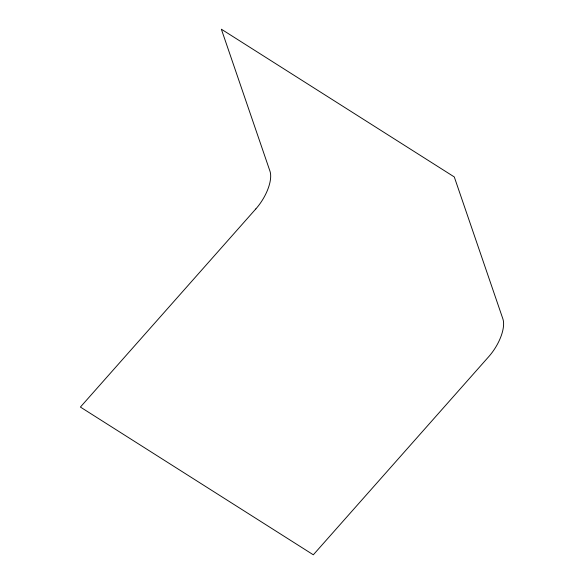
<?xml version="1.0" encoding="UTF-8"?>
<svg xmlns="http://www.w3.org/2000/svg" width="584" height="584" viewBox="0 0 584 584"><rect width="100%" height="100%" fill="white"/><g stroke="black" fill="none" stroke-linecap="round" stroke-linejoin="round"><path stroke-width="0.88" d="M255.85 208.897L80.402 407.063L313.323 554.8L488.771 356.634A30.85 13.819 -57.6 0 0 502.868 318.849L454.286 176.937L221.358 29.2L269.947 171.112A30.85 13.819 -57.6 0 1 255.85 208.897"/></g></svg>
